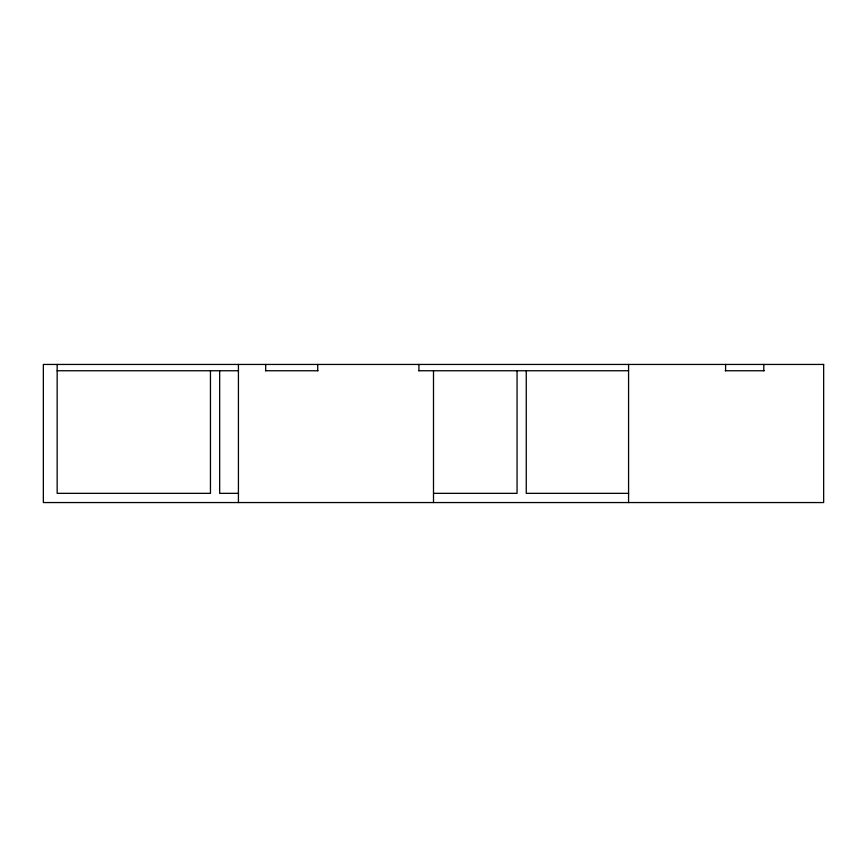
<?xml version="1.0" encoding="UTF-8"?>
<svg xmlns="http://www.w3.org/2000/svg" width="867" height="867" viewBox="0 0 867 867"><rect width="100%" height="100%" fill="white"/><g stroke="black" fill="none" stroke-linecap="round" stroke-linejoin="round"><path stroke-width="1.3" d="M57.157 370.751L238.523 370.751M265.454 370.751L317.972 370.751M418.75 370.751L628.608 370.751M725.224 370.751L764.174 370.751M238.523 493.345L219.665 493.345L219.665 370.751M433.5 493.345L517.057 493.345L517.057 370.751M628.608 493.345L526.258 493.345L526.258 370.751M763.805 364.443L763.805 370.751M725.592 364.443L725.592 370.751M628.575 364.443L628.575 502.557M433.5 370.751L433.5 502.557M418.913 364.443L418.913 370.751M317.723 364.443L317.723 370.751M265.703 364.443L265.703 370.751M238.425 364.443L238.425 502.557M210.453 370.751L210.453 493.345L57.157 493.345L57.157 364.443M823.65 364.443L43.35 364.443L43.35 502.557L823.65 502.557L823.65 364.443"/></g></svg>
